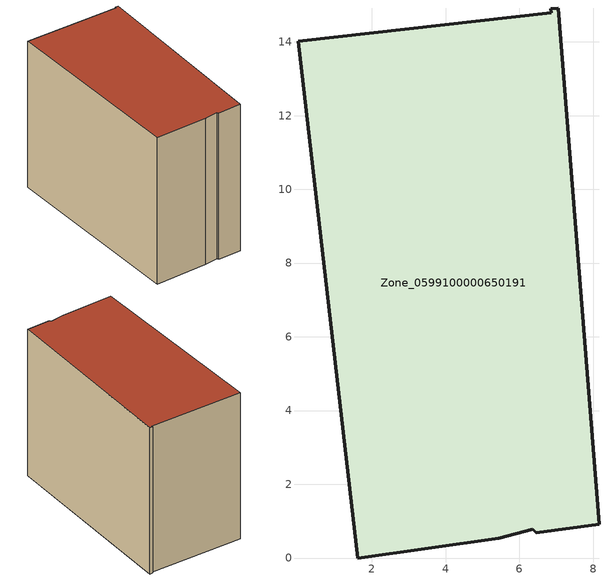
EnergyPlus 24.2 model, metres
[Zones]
Zone_0599100000650191
 floor ground (C_G): 0.01,14.02 6.86,14.79 6.85,14.89 7.06,14.92 8.16,0.92 6.46,0.68 6.37,0.78 5.45,0.54 1.61,0 z0
 wall outside (C_F): 8.16,0.92 7.06,14.92 6.85,14.89 6.86,14.79 0.01,14.02 1.61,0 5.45,0.54 6.37,0.78 6.46,0.68 8.16,0.92 z0:10.93
 roof outside (C_R): 6.86,14.79 0.01,14.02 1.61,0 5.45,0.54 6.37,0.78 6.46,0.68 8.16,0.92 7.06,14.92 6.85,14.89 z10.93
[BUILDING]
Pand.0599100000650191: North Axis=0; Terrain=City; Loads Convergence Tolerance Value=0.04; Temperature Convergence Tolerance Value=0.4; Solar Distribution=FullExterior; Maximum Number of Warmup Days=25; Minimum Number of Warmup Days=1
[Site:Location]
Rotterdam.The.Hague.AP_ZH_NLD Design_Conditions: Latitude=51.96; Longitude=4.45; Time Zone=1; Elevation=-4.5
[SITE:GROUNDTEMPERATURE:BUILDINGSURFACE]
18, 18, 18, 18, 18, 18, 18, 18, 18, 18, 18, 18
[MATERIAL] Thermal Absorptance=0.9; Solar Absorptance=0.7; Visible Absorptance=0.7
Name | Roughness | Thickness | Conductivity | Density | Specific Heat
G.TI.1946 | MediumSmooth | 0.15 | 1 | 540 | 1210
F.TI.1946 | Rough | 0.3 | 0.857143 | 1920 | 840
R.TI.1946 | MediumRough | 0.2 | 0.1 | 1500 | 1000
[CONSTRUCTION]
C_G: G.TI.1946
C_F: F.TI.1946
C_R: R.TI.1946
[ZONE]
Zone_0599100000650191: Type=1; Multiplier=1; Ceiling Height=Autocalculate; Volume=Autocalculate; Floor Area=autocalculate; Part of Total Floor Area=Yes
[ZONEINFILTRATION:DESIGNFLOWRATE]
Infil_Zone_0599100000650191: Zone or ZoneList or Space or SpaceList=Zone_0599100000650191; Schedule=AlwaysOn; Design Flow Rate Calculation Method=Flow/Area; Flow Rate per Floor Area=0.003; Constant Term Coefficient=1; Temperature Term Coefficient=0; Velocity Term Coefficient=0; Velocity Squared Term Coefficient=0
[HVACTEMPLATE:ZONE:IDEALLOADSAIRSYSTEM]
Zone_0599100000650191: Maximum Heating Supply Air Temperature=50; Minimum Cooling Supply Air Temperature=13; Maximum Heating Supply Air Humidity Ratio=0.0156; Minimum Cooling Supply Air Humidity Ratio=0.0077; Heating Limit=NoLimit; Cooling Limit=NoLimit; Dehumidification Control Type=ConstantSensibleHeatRatio; Cooling Sensible Heat Ratio=0.7; Dehumidification Setpoint=60; Humidification Control Type=None; Humidification Setpoint=30; Outdoor Air Method=None; Outdoor Air Flow Rate per Person=0.00944; Outdoor Air Flow Rate per Zone Floor Area=0; Outdoor Air Flow Rate per Zone=0; Demand Controlled Ventilation Type=None; Outdoor Air Economizer Type=NoEconomizer; Heat Recovery Type=None; Sensible Heat Recovery Effectiveness=0.7; Latent Heat Recovery Effectiveness=0.65
[ZONECONTROL:THERMOSTAT]
ThermostatControl_Zone_0599100000650191: Zone or ZoneList=Zone_0599100000650191; Control Type Schedule=DualSetpointControlType; Control 1=Thermostat_Zone_0599100000650191; Temperature Difference Between Cutout And Setpoint=0
[THERMOSTATSETPOINT:DUALSETPOINT]
Thermostat_Zone_0599100000650191: Heating Setpoint Temperature Schedule=HeatingSetpoint_Zone_0599100000650191; Cooling Setpoint Temperature Schedule=CoolingSetpoint_Zone_0599100000650191
[SCHEDULE:COMPACT]
HeatingSetpoint_Zone_0599100000650191: Through: 12/31, For: AllDays, Until: 24:00, 21
CoolingSetpoint_Zone_0599100000650191: Through: 12/31, For: AllDays, Until: 24:00, 24
DualSetpointControlType: Through: 12/31, For: AllDays, Until: 24:00, 4
AlwaysOn: Through: 12/31, For: AllDays, Until: 24:00, 1
